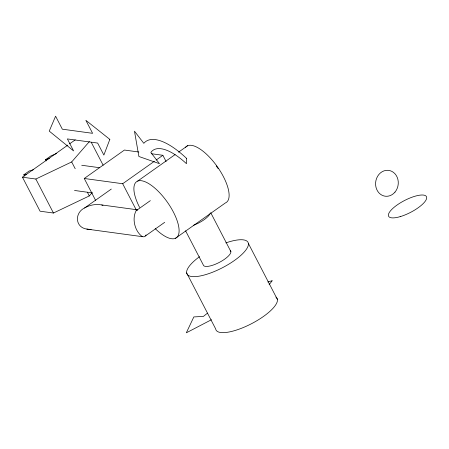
<?xml version="1.0" encoding="UTF-8"?>
<svg xmlns="http://www.w3.org/2000/svg" width="449" height="449" viewBox="0 0 449 449"><rect width="100%" height="100%" fill="white"/><g stroke="black" fill="none" stroke-linecap="round" stroke-linejoin="round"><path stroke-width="0.67" d="M150.342 200.641L136.114 210.71C131.725 218.888 134.823 231.302 142.344 236.668L143.961 236.797L145.353 236.006L164.688 222.328M145.353 236.006L146.077 234.906M269.114 284.683L272.24 280.692A68.45 21.378 -27.4 0 0 267.817 281.989M92.023 192.795L89.295 195.932L53.459 213.028L40.068 211.198L22.45 177.203L35.841 179.033L71.677 161.943L89.413 141.536M111.301 189.068L84.592 207.966C74.517 212.747 74.91 227.407 86.853 229.091L142.344 236.668M24.42 176.019L23.791 174.807L29.151 171.018L33.669 169.638M46.196 160.894L45.568 159.681L50.928 155.893L56.602 153.513M22.45 177.203L67.85 145.083M69.556 143.876L75.23 139.863M95.553 200.276L84.255 178.483L124.446 150.045L138.859 152.015M84.255 178.483L122.678 183.731L154.377 161.298M156.078 160.097L162.869 155.292L166.102 161.522M137.613 181.121L175.121 154.579M178.534 152.166L187.626 145.734M175.385 238.324L225.398 202.937A34.377 13.229 54.7 0 0 216.889 166.096A34.377 13.229 54.7 0 0 185.454 147.457M136.114 210.71L137.506 209.924M211.485 319.716L186.329 332.81L193.828 316.927L203.419 316.416A68.45 21.378 -27.4 0 1 207.545 313.138M84.592 207.966C89.733 204.974 95.878 203.79 101.738 204.946L137.736 209.863M45.568 159.681L49.441 158.503M23.791 174.807L26.519 174.695M86.853 229.091L91.119 229.579M151.206 153.698L162.869 155.292M81.724 165.266L99.745 167.73M74.5 190.46L92.511 192.924M101.738 204.946L102.995 205.384M248.392 243.476L277.409 299.461M210.716 212.68L230.876 251.575M185.594 230.814L203.195 264.77A15.412 4.816 -27.4 0 0 219.583 262.267A15.412 4.816 -27.4 0 0 230.208 250.503M186.644 272.908L215.666 328.898A34.377 10.737 -27.4 0 0 252.226 323.325A34.377 10.737 -27.4 0 0 275.927 297.075M122.678 183.731L136.238 209.885M91.282 142.344L103.135 165.21M71.677 161.943L75.202 168.74M87.375 192.223L89.295 195.932M35.841 179.033L53.459 213.028M225.853 242.898A34.377 10.737 -27.4 0 1 244.671 251.524A34.377 10.737 -27.4 0 1 197.032 276.472A34.377 10.737 -27.4 0 1 199.53 256.682M210.115 213.584A15.412 4.816 -27.4 0 1 193.699 225.202M139.617 207.416A34.377 13.229 54.7 0 1 146.352 182.316A34.377 13.229 54.7 0 1 178.635 226.217A34.377 13.229 54.7 0 1 155.186 228.597M216.227 165.962A15.412 5.932 54.7 0 1 218.192 168.689M186.638 158.475L186.47 163.689A58.112 22.366 54.7 0 0 150.83 152.447L159.468 163.672L138.893 156.499L134.47 131.175L143.82 143.332A68.45 26.345 54.7 0 1 186.638 158.475M109.837 139.386L103.871 155.057L97.652 143.063L67.378 138.926L73.597 150.926L49.244 131.114L55.592 116.19L62.332 129.183L92.601 133.319L85.866 120.321L109.837 139.386M400.188 216.637A21.316 6.656 -27.4 0 0 426.55 196.83A21.316 6.656 -27.4 0 0 395.889 205.883A21.316 6.656 -27.4 0 0 400.188 216.637M394.98 192.121A13.038 11.326 -82.2 0 0 389.844 170.609A13.038 11.326 -82.2 0 0 375.965 187.166A13.038 11.326 -82.2 0 0 394.98 192.121"/></g></svg>
